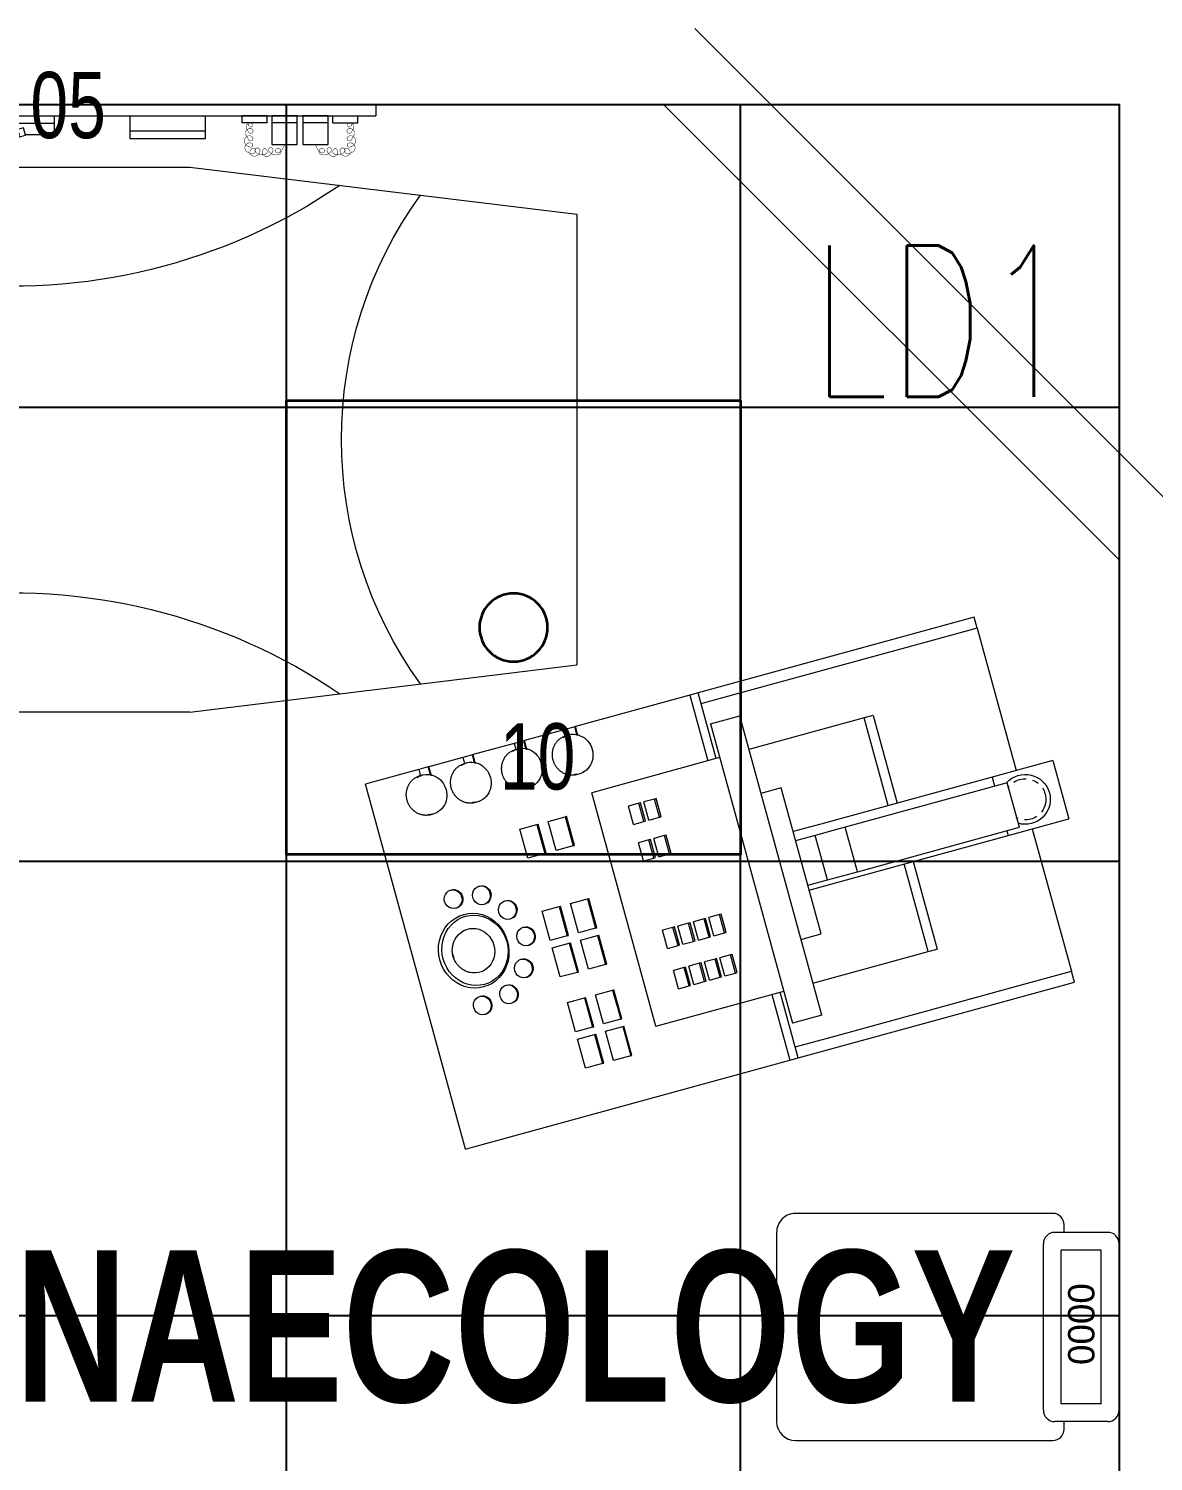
# Model space of a CAD drawing. Extents: x -12260 to 57327, y -29287 to 19916.
# Drawn here: x 22435 to 23921, y -4603 to -2710 of the extents above; entities that cross this region are included whole.
import ezdxf
from ezdxf.enums import TextEntityAlignment as Align

# ---------------------------------------------------------------- set-up
doc = ezdxf.new("R2010")
doc.units = 0
doc.header["$LTSCALE"] = 0.25
doc.linetypes.add('DASHDOT', pattern=[25.4, 12.7, -6.35, 0, -6.35])
for name, color, linetype, lineweight in [('01-First Floor$0$72_EGR_BASE_TEXT', 252, 'Continuous', 5), ('01-First Floor$0$72_EGR_EQP_TAG', 142, 'Continuous', 5), ('01-First Floor$0$LOADING', 253, 'Continuous', 5), ('01-First Floor$0$Walls', 251, 'Continuous', 5), ('E-DIM', 6, 'Continuous', 18), ('E-LITE-CIRC-NUMB', 6, 'Continuous', 25), ('E-LITE-CLNG', 150, 'Continuous', 35), ('E-LITE-CLNG-CNDT', 6, 'DASHDOT', 35), ('E-LITE-CTRL', 6, 'Continuous', 25), ('E-LITE-IDEN', 6, 'Continuous', 25)]:
    doc.layers.add(name, color=color, linetype=linetype, lineweight=lineweight)
doc.layers.add('01-First Floor$0$FALSE CEILING', color=251, linetype='Continuous')
doc.styles.add('01-First Floor$0$Standard', font='arial.ttf')
doc.styles.add('01-First Floor$0$X3G_ENTITY_257CFD', font='swisscl.ttf', dxfattribs={"height": 200})
doc.styles.add('01-First Floor$0$X3G_ENTITY_9EC9', font='swisscl.ttf', dxfattribs={"height": 0.2})
doc.styles.add('DC_SIMPLEX', font='SIMPLEX.shx', dxfattribs={"width": 0.7})
doc.styles.get("Standard").update_dxf_attribs({"font": 'romans.shx'})
doc.dimstyles.get("Standard").update_dxf_attribs({"dimtxt": 150, "dimasz": 150, "dimexe": 0.18, "dimexo": 0.0625, "dimgap": 0.09, "dimtad": 0, "dimtih": 1, "dimtoh": 1, "dimdec": 0, "dimlfac": 0.1, "dimzin": 0, "dimdsep": 46, "dimtxsty": 'Standard', "dimcen": 0.09, "dimclrd": 6, "dimadec": 0, "dimazin": 0, "dimtfac": 1, "dimtdec": 0, "dimtofl": 0, "dimtmove": 0, "dimatfit": 3, "dimfxl": 1, "dimtolj": 1, "dimtzin": 0, "dimarcsym": 0})

# ---------------------------------------------------------------- blocks, each defined once
blk = doc.blocks.new('01-First Floor$0$ME15657-P')
for p, q in [((0.04, 0.8841), (-0.04, 0.8841)), ((-0.04, 0.8691), (-0.04, 0.8841)), ((0.04, 0.8841), (0.04, 0.8691)), ((-0.04, 0.8009), (-0.04, 0.8691)), ((0.04, 0.8691), (0.04, 0.8009)), ((-0.25, 0.6341), (-0.25, 0.8341)), ((-0.25, 0.8341), (-0.235, 0.8341)), ((-0.04, 0.8341), (-0.235, 0.8341)), ((-0.235, 0.7741), (-0.235, 0.8341)), ((0.235, 0.8341), (0.04, 0.8341)), ((0.235, 0.8341), (0.235, 0.7741)), ((0.235, 0.8341), (0.25, 0.8341)), ((0.25, 0.8341), (0.25, 0.6341)), ((-0.0335, 0.5963), (-0.0335, 0.8182)), ((-0.0335, 0.8182), (0.0275, 0.8182)), ((0.0275, 0.8182), (0.0275, 0.5963)), ((-0.04, 0.5746), (-0.04, 0.8009)), ((-0.0335, 0.8009), (-0.04, 0.8009)), ((0.04, 0.8009), (0.0275, 0.8009)), ((0.04, 0.8009), (0.04, 0.5746)), ((-0.235, 0.5052), (-0.235, 0.7741)), ((0.235, 0.7741), (0.235, 0.5052)), ((-0.04, 0.671), (-0.16, 0.671)), ((-0.16, 0.6707), (-0.16, 0.671)), ((-0.16, 0.6587), (-0.16, 0.6707)), ((0.16, 0.671), (0.04, 0.671)), ((0.16, 0.671), (0.16, 0.6707)), ((0.16, 0.6707), (0.16, 0.6587)), ((-0.16, 0.5007), (-0.16, 0.6587)), ((-0.16, 0.6587), (-0.04, 0.6587)), ((0.04, 0.6587), (0.16, 0.6587)), ((0.16, 0.6587), (0.16, 0.5007)), ((-0.25, 0.4559), (-0.25, 0.6341)), ((0.25, 0.6341), (0.25, 0.4559)), ((-0.0335, 0.5553), (-0.0335, 0.5963)), ((-0.0335, 0.5963), (0.0275, 0.5963)), ((0.0275, 0.5963), (0.0275, 0.5553)), ((-0.04, 0.5665), (-0.04, 0.5746)), ((0.04, 0.5746), (0.04, 0.5665)), ((-0.04, 0.5283), (-0.04, 0.5665)), ((-0.0335, 0.5283), (-0.0335, 0.5553)), ((-0.0335, 0.5553), (0.0275, 0.5553)), ((0.0275, 0.5553), (0.0275, 0.5283)), ((0.04, 0.5665), (0.04, 0.5283)), ((-0.1, 0.5007), (-0.1, 0.5283)), ((-0.1, 0.5283), (0.1, 0.5283)), ((0.1, 0.5283), (0.1, 0.5007)), ((-0.235, 0.4556), (-0.235, 0.5052)), ((-0.2039, 0.5007), (0.2061, 0.5007)), ((-0.2039, 0.5007), (-0.2039, 0.4607)), ((0.2061, 0.4607), (0.2061, 0.5007)), ((0.235, 0.5052), (0.235, 0.4556)), ((-0.25, 0.4445), (-0.25, 0.4559)), ((-0.25, 0.4559), (-0.16, 0.4559)), ((0.2061, 0.4607), (-0.2039, 0.4607)), ((-0.16, 0.4191), (-0.16, 0.4606)), ((0.16, 0.4606), (0.16, 0.4191)), ((0.16, 0.4559), (0.25, 0.4559)), ((0.25, 0.4559), (0.25, 0.4445)), ((-0.25, 0.0096), (-0.25, 0.4445)), ((-0.16, 0.4445), (-0.25, 0.4445)), ((0.25, 0.4445), (0.16, 0.4445)), ((0.25, 0.4445), (0.25, 0.2877)), ((-0.16, 0.2855), (-0.16, 0.4191)), ((0.16, 0.4191), (0.16, 0.2855)), ((-0.12, 0.4055), (-0.12, 0.4076)), ((-0.12, 0.4076), (-0.095, 0.4076)), ((-0.12, 0.391), (-0.12, 0.4055)), ((-0.12, 0.4055), (-0.095, 0.4055)), ((-0.095, 0.4076), (-0.095, 0.4055)), ((-0.095, 0.4055), (-0.095, 0.391)), ((-0.065, 0.4055), (-0.065, 0.4076)), ((-0.065, 0.4076), (-0.04, 0.4076)), ((-0.065, 0.391), (-0.065, 0.4055)), ((-0.065, 0.4055), (-0.04, 0.4055)), ((-0.04, 0.4076), (-0.04, 0.4055)), ((-0.04, 0.4055), (-0.04, 0.391)), ((-0.12, 0.391), (-0.095, 0.391)), ((-0.12, 0.3843), (-0.12, 0.3864)), ((-0.12, 0.3864), (-0.095, 0.3864)), ((-0.12, 0.3698), (-0.12, 0.3843)), ((-0.12, 0.3843), (-0.095, 0.3843)), ((-0.095, 0.3864), (-0.095, 0.3843)), ((-0.095, 0.3843), (-0.095, 0.3698)), ((-0.065, 0.391), (-0.04, 0.391)), ((-0.065, 0.3843), (-0.065, 0.3864)), ((-0.065, 0.3864), (-0.04, 0.3864)), ((-0.065, 0.3698), (-0.065, 0.3843)), ((-0.065, 0.3843), (-0.04, 0.3843)), ((-0.04, 0.3864), (-0.04, 0.3843)), ((-0.04, 0.3843), (-0.04, 0.3698)), ((-0.12, 0.3698), (-0.095, 0.3698)), ((-0.12, 0.3631), (-0.12, 0.3652)), ((-0.12, 0.3652), (-0.095, 0.3652)), ((-0.12, 0.3486), (-0.12, 0.3631)), ((-0.12, 0.3631), (-0.095, 0.3631)), ((-0.095, 0.3652), (-0.095, 0.3631)), ((-0.095, 0.3631), (-0.095, 0.3486)), ((-0.065, 0.3698), (-0.04, 0.3698)), ((-0.065, 0.3631), (-0.065, 0.3652)), ((-0.065, 0.3652), (-0.04, 0.3652)), ((-0.065, 0.3486), (-0.065, 0.3631)), ((-0.065, 0.3631), (-0.04, 0.3631)), ((-0.04, 0.3652), (-0.04, 0.3631)), ((-0.04, 0.3631), (-0.04, 0.3486)), ((0.055, 0.3631), (0.055, 0.3652)), ((0.055, 0.3652), (0.08, 0.3652)), ((0.055, 0.3486), (0.055, 0.3631)), ((0.055, 0.3631), (0.08, 0.3631)), ((0.08, 0.3652), (0.08, 0.3631)), ((0.08, 0.3631), (0.08, 0.3486)), ((0.105, 0.3631), (0.105, 0.3652)), ((0.105, 0.3652), (0.13, 0.3652)), ((0.105, 0.3486), (0.105, 0.3631)), ((0.105, 0.3631), (0.13, 0.3631)), ((0.13, 0.3652), (0.13, 0.3631)), ((0.13, 0.3631), (0.13, 0.3486)), ((-0.12, 0.3486), (-0.095, 0.3486)), ((-0.12, 0.3418), (-0.12, 0.344)), ((-0.12, 0.344), (-0.095, 0.344)), ((-0.12, 0.3274), (-0.12, 0.3418)), ((-0.12, 0.3418), (-0.095, 0.3418)), ((-0.095, 0.344), (-0.095, 0.3418)), ((-0.095, 0.3418), (-0.095, 0.3274)), ((-0.065, 0.3486), (-0.04, 0.3486)), ((-0.065, 0.3418), (-0.065, 0.344)), ((-0.065, 0.344), (-0.04, 0.344)), ((-0.065, 0.3274), (-0.065, 0.3418)), ((-0.065, 0.3418), (-0.04, 0.3418)), ((-0.04, 0.344), (-0.04, 0.3418)), ((-0.04, 0.3418), (-0.04, 0.3274)), ((0.055, 0.3486), (0.08, 0.3486)), ((0.055, 0.3418), (0.055, 0.344)), ((0.055, 0.344), (0.08, 0.344)), ((0.055, 0.3274), (0.055, 0.3418)), ((0.055, 0.3418), (0.08, 0.3418)), ((0.08, 0.344), (0.08, 0.3418)), ((0.08, 0.3418), (0.08, 0.3274)), ((0.105, 0.3486), (0.13, 0.3486)), ((0.105, 0.3418), (0.105, 0.344)), ((0.105, 0.344), (0.13, 0.344)), ((0.105, 0.3274), (0.105, 0.3418)), ((0.105, 0.3418), (0.13, 0.3418)), ((0.13, 0.344), (0.13, 0.3418)), ((0.13, 0.3418), (0.13, 0.3274)), ((-0.12, 0.3274), (-0.095, 0.3274)), ((-0.065, 0.3274), (-0.04, 0.3274)), ((0.055, 0.3274), (0.08, 0.3274)), ((0.105, 0.3274), (0.13, 0.3274)), ((-0.16, 0.2855), (0.16, 0.2855)), ((0.2372, 0.2879), (0.2394, 0.2877)), ((0.2381, 0.2867), (0.2394, 0.2868)), ((0.2394, 0.2877), (0.25, 0.2877)), ((0.2394, 0.2868), (0.25, 0.2868)), ((0.25, 0.2876), (0.25, 0.2867)), ((0.25, 0.2868), (0.25, 0.2737)), ((0.1882, 0.276), (0.1882, 0.2729)), ((0.25, 0.2737), (0.2406, 0.2737)), ((0.2418, 0.2729), (0.2418, 0.276)), ((0.25, 0.2737), (0.25, 0.2177)), ((-0.1888, 0.2448), (-0.1488, 0.2448)), ((-0.1888, 0.243), (-0.1888, 0.2448)), ((-0.1488, 0.243), (-0.1888, 0.243)), ((-0.1888, 0.243), (-0.1888, 0.2196)), ((-0.1488, 0.243), (-0.1488, 0.2448)), ((-0.1488, 0.2196), (-0.1488, 0.243)), ((-0.1388, 0.2448), (-0.0988, 0.2448)), ((-0.1388, 0.243), (-0.1388, 0.2448)), ((-0.0988, 0.243), (-0.1388, 0.243)), ((-0.1388, 0.243), (-0.1388, 0.2196)), ((-0.0988, 0.243), (-0.0988, 0.2448)), ((-0.0988, 0.2196), (-0.0988, 0.243)), ((-0.0638, 0.2448), (-0.0238, 0.2448)), ((-0.0638, 0.243), (-0.0638, 0.2448)), ((-0.0238, 0.243), (-0.0638, 0.243)), ((-0.0638, 0.243), (-0.0638, 0.2196)), ((-0.0238, 0.243), (-0.0238, 0.2448)), ((-0.0238, 0.2196), (-0.0238, 0.243)), ((-0.0138, 0.2448), (0.0262, 0.2448)), ((-0.0138, 0.243), (-0.0138, 0.2448)), ((0.0262, 0.243), (-0.0138, 0.243)), ((-0.0138, 0.243), (-0.0138, 0.2196)), ((0.0262, 0.243), (0.0262, 0.2448)), ((0.0262, 0.2196), (0.0262, 0.243)), ((0.0988, 0.2448), (0.1388, 0.2448)), ((0.0988, 0.243), (0.0988, 0.2448)), ((0.1388, 0.243), (0.0988, 0.243)), ((0.0988, 0.243), (0.0988, 0.2196)), ((0.1388, 0.243), (0.1388, 0.2448)), ((0.1388, 0.2196), (0.1388, 0.243)), ((-0.1888, 0.2196), (-0.1488, 0.2196)), ((-0.1388, 0.2196), (-0.0988, 0.2196)), ((-0.0638, 0.2196), (-0.0238, 0.2196)), ((-0.0138, 0.2196), (0.0262, 0.2196)), ((0.0988, 0.2196), (0.1388, 0.2196)), ((0.2375, 0.2178), (0.2394, 0.2177)), ((0.2385, 0.2167), (0.2394, 0.2168)), ((0.2394, 0.2177), (0.25, 0.2177)), ((0.2394, 0.2168), (0.25, 0.2168)), ((0.25, 0.2168), (0.25, 0.2037)), ((-0.1888, 0.206), (-0.1488, 0.206)), ((-0.1888, 0.2042), (-0.1888, 0.206)), ((-0.1488, 0.2042), (-0.1888, 0.2042)), ((-0.1888, 0.2042), (-0.1888, 0.1809)), ((-0.1488, 0.2042), (-0.1488, 0.206)), ((-0.1488, 0.1809), (-0.1488, 0.2042)), ((-0.1388, 0.206), (-0.0988, 0.206)), ((-0.1388, 0.2042), (-0.1388, 0.206)), ((-0.0988, 0.2042), (-0.1388, 0.2042)), ((-0.1388, 0.2042), (-0.1388, 0.1809)), ((-0.0988, 0.2042), (-0.0988, 0.206)), ((-0.0988, 0.1809), (-0.0988, 0.2042)), ((-0.0638, 0.206), (-0.0238, 0.206)), ((-0.0638, 0.2042), (-0.0638, 0.206)), ((-0.0238, 0.2042), (-0.0638, 0.2042)), ((-0.0638, 0.2042), (-0.0638, 0.1809)), ((-0.0238, 0.2042), (-0.0238, 0.206)), ((-0.0238, 0.1809), (-0.0238, 0.2042)), ((-0.0138, 0.206), (0.0262, 0.206)), ((-0.0138, 0.2042), (-0.0138, 0.206)), ((0.0262, 0.2042), (-0.0138, 0.2042)), ((-0.0138, 0.2042), (-0.0138, 0.1809)), ((0.0262, 0.2042), (0.0262, 0.206)), ((0.0262, 0.1809), (0.0262, 0.2042)), ((0.0988, 0.206), (0.1388, 0.206)), ((0.0988, 0.2042), (0.0988, 0.206)), ((0.1388, 0.2042), (0.0988, 0.2042)), ((0.0988, 0.2042), (0.0988, 0.1809)), ((0.1388, 0.2042), (0.1388, 0.206)), ((0.1388, 0.1809), (0.1388, 0.2042)), ((0.1882, 0.2064), (0.1882, 0.2033)), ((0.25, 0.2037), (0.2406, 0.2037)), ((0.2418, 0.2033), (0.2418, 0.2064)), ((0.25, 0.2037), (0.25, 0.1476)), ((-0.1888, 0.1809), (-0.1488, 0.1809)), ((-0.1388, 0.1809), (-0.0988, 0.1809)), ((-0.0638, 0.1809), (-0.0238, 0.1809)), ((-0.0138, 0.1809), (0.0262, 0.1809)), ((0.0988, 0.1809), (0.1388, 0.1809)), ((-0.0125, 0.1519), (-0.0125, 0.1509)), ((0.0125, 0.1509), (0.0125, 0.1519)), ((-0.0525, 0.1379), (-0.0525, 0.1369)), ((-0.0275, 0.1369), (-0.0275, 0.1379)), ((0.0275, 0.1379), (0.0275, 0.1369)), ((0.0525, 0.1369), (0.0525, 0.1379)), ((0.1882, 0.1365), (0.1882, 0.1333)), ((0.2376, 0.1478), (0.2394, 0.1476)), ((0.2385, 0.1467), (0.2394, 0.1467)), ((0.2394, 0.1476), (0.25, 0.1476)), ((0.2394, 0.1467), (0.25, 0.1467)), ((0.25, 0.1336), (0.2406, 0.1336)), ((0.2418, 0.1333), (0.2418, 0.1365)), ((0.25, 0.1475), (0.25, 0.1466)), ((0.25, 0.1467), (0.25, 0.1336)), ((0.25, 0.1336), (0.25, 0.087)), ((-0.0803, 0.1099), (-0.0803, 0.1089)), ((-0.0553, 0.1089), (-0.0553, 0.1099)), ((0.0553, 0.1099), (0.0553, 0.1089)), ((0.0803, 0.1089), (0.0803, 0.1099)), ((0.1882, 0.0758), (0.1882, 0.0727)), ((0.2376, 0.0872), (0.2394, 0.087)), ((0.2385, 0.0861), (0.2394, 0.0861)), ((0.2394, 0.087), (0.25, 0.087)), ((0.2394, 0.0861), (0.25, 0.0861)), ((0.2418, 0.0727), (0.2418, 0.0758)), ((0.25, 0.0869), (0.25, 0.086)), ((0.25, 0.0861), (0.25, 0.073)), ((-0.0853, 0.0726), (-0.0853, 0.0715)), ((-0.0603, 0.0715), (-0.0603, 0.0726)), ((0.0603, 0.0726), (0.0603, 0.0715)), ((0.0853, 0.0715), (0.0853, 0.0726)), ((0.25, 0.073), (0.2406, 0.073)), ((0.25, 0.073), (0.25, 0.0096)), ((-0.25, 0), (-0.25, 0.0096)), ((-0.25, 0), (0.25, 0)), ((0.25, 0.0096), (0.25, 0))]:
    blk.add_line(p, q)
at = {"flags": 128}
for points in [[(0.1882, 0.2729), (0.1883, 0.2718), (0.1883, 0.2708), (0.1884, 0.2698), (0.1886, 0.2688), (0.1888, 0.2678), (0.189, 0.2668), (0.1893, 0.2658), (0.1896, 0.2648), (0.19, 0.2638), (0.1904, 0.2629), (0.1909, 0.262), (0.1913, 0.261), (0.1919, 0.2602), (0.1924, 0.2593), (0.193, 0.2584), (0.1936, 0.2576), (0.1943, 0.2568), (0.195, 0.256), (0.1957, 0.2553), (0.1965, 0.2546), (0.1973, 0.2539), (0.1981, 0.2532), (0.1989, 0.2526), (0.1998, 0.252), (0.2007, 0.2515), (0.2016, 0.251), (0.2025, 0.2505), (0.2035, 0.25), (0.2044, 0.2496), (0.2054, 0.2492), (0.2064, 0.2489), (0.2074, 0.2486), (0.2084, 0.2483), (0.2095, 0.2481), (0.2105, 0.2479), (0.2116, 0.2478), (0.2126, 0.2477), (0.2137, 0.2476), (0.2147, 0.2476), (0.215, 0.2476)], [(0.215, 0.2476), (0.2161, 0.2476), (0.2171, 0.2476), (0.2182, 0.2477), (0.2192, 0.2479), (0.2203, 0.248), (0.2213, 0.2483), (0.2223, 0.2485), (0.2233, 0.2488), (0.2243, 0.2491), (0.2253, 0.2495), (0.2263, 0.2499), (0.2272, 0.2503), (0.2282, 0.2508), (0.2291, 0.2513), (0.23, 0.2519), (0.2308, 0.2525), (0.2317, 0.2531), (0.2325, 0.2537), (0.2333, 0.2544), (0.2341, 0.2551), (0.2348, 0.2558), (0.2355, 0.2566), (0.2362, 0.2574), (0.2368, 0.2582), (0.2374, 0.2591), (0.238, 0.2599), (0.2385, 0.2608), (0.239, 0.2617), (0.2395, 0.2626), (0.2399, 0.2636), (0.2403, 0.2645), (0.2406, 0.2655), (0.2409, 0.2665), (0.2411, 0.2675), (0.2414, 0.2685), (0.2415, 0.2695), (0.2416, 0.2705), (0.2417, 0.2716), (0.2418, 0.2726), (0.2418, 0.2729)], [(0.1882, 0.2033), (0.1883, 0.2023), (0.1883, 0.2012), (0.1884, 0.2002), (0.1886, 0.1992), (0.1888, 0.1982), (0.189, 0.1972), (0.1893, 0.1962), (0.1896, 0.1952), (0.19, 0.1943), (0.1904, 0.1933), (0.1909, 0.1924), (0.1913, 0.1915), (0.1919, 0.1906), (0.1924, 0.1897), (0.193, 0.1889), (0.1936, 0.188), (0.1943, 0.1872), (0.195, 0.1865), (0.1957, 0.1857), (0.1965, 0.185), (0.1973, 0.1843), (0.1981, 0.1837), (0.1989, 0.183), (0.1998, 0.1825), (0.2007, 0.1819), (0.2016, 0.1814), (0.2025, 0.1809), (0.2035, 0.1804), (0.2044, 0.18), (0.2054, 0.1797), (0.2064, 0.1793), (0.2074, 0.179), (0.2084, 0.1787), (0.2095, 0.1785), (0.2105, 0.1783), (0.2116, 0.1782), (0.2126, 0.1781), (0.2137, 0.178), (0.2147, 0.178), (0.215, 0.178)], [(0.215, 0.178), (0.2161, 0.178), (0.2171, 0.178), (0.2182, 0.1781), (0.2192, 0.1783), (0.2203, 0.1785), (0.2213, 0.1787), (0.2223, 0.1789), (0.2233, 0.1792), (0.2243, 0.1796), (0.2253, 0.1799), (0.2263, 0.1803), (0.2272, 0.1808), (0.2282, 0.1812), (0.2291, 0.1818), (0.23, 0.1823), (0.2308, 0.1829), (0.2317, 0.1835), (0.2325, 0.1841), (0.2333, 0.1848), (0.2341, 0.1855), (0.2348, 0.1863), (0.2355, 0.187), (0.2362, 0.1878), (0.2368, 0.1886), (0.2374, 0.1895), (0.238, 0.1903), (0.2385, 0.1912), (0.239, 0.1921), (0.2395, 0.1931), (0.2399, 0.194), (0.2403, 0.195), (0.2406, 0.1959), (0.2409, 0.1969), (0.2411, 0.1979), (0.2414, 0.1989), (0.2415, 0.1999), (0.2416, 0.201), (0.2417, 0.202), (0.2418, 0.203), (0.2418, 0.2033)], [(0.1882, 0.1333), (0.1883, 0.1323), (0.1883, 0.1313), (0.1884, 0.1303), (0.1886, 0.1292), (0.1888, 0.1282), (0.189, 0.1272), (0.1893, 0.1262), (0.1896, 0.1253), (0.19, 0.1243), (0.1904, 0.1234), (0.1909, 0.1224), (0.1913, 0.1215), (0.1919, 0.1206), (0.1924, 0.1198), (0.193, 0.1189), (0.1936, 0.1181), (0.1943, 0.1173), (0.195, 0.1165), (0.1957, 0.1158), (0.1965, 0.1151), (0.1973, 0.1144), (0.1981, 0.1137), (0.1989, 0.1131), (0.1998, 0.1125), (0.2007, 0.112), (0.2016, 0.1114), (0.2025, 0.1109), (0.2035, 0.1105), (0.2044, 0.1101), (0.2054, 0.1097), (0.2064, 0.1094), (0.2074, 0.1091), (0.2084, 0.1088), (0.2095, 0.1086), (0.2105, 0.1084), (0.2116, 0.1082), (0.2126, 0.1081), (0.2137, 0.1081), (0.2147, 0.108), (0.215, 0.108)], [(0.215, 0.108), (0.2161, 0.108), (0.2171, 0.1081), (0.2182, 0.1082), (0.2192, 0.1083), (0.2203, 0.1085), (0.2213, 0.1087), (0.2223, 0.109), (0.2233, 0.1093), (0.2243, 0.1096), (0.2253, 0.11), (0.2263, 0.1104), (0.2272, 0.1108), (0.2282, 0.1113), (0.2291, 0.1118), (0.23, 0.1124), (0.2308, 0.1129), (0.2317, 0.1135), (0.2325, 0.1142), (0.2333, 0.1149), (0.2341, 0.1156), (0.2348, 0.1163), (0.2355, 0.1171), (0.2362, 0.1179), (0.2368, 0.1187), (0.2374, 0.1195), (0.238, 0.1204), (0.2385, 0.1213), (0.239, 0.1222), (0.2395, 0.1231), (0.2399, 0.1241), (0.2403, 0.125), (0.2406, 0.126), (0.2409, 0.127), (0.2411, 0.128), (0.2414, 0.129), (0.2415, 0.13), (0.2416, 0.131), (0.2417, 0.132), (0.2418, 0.1331), (0.2418, 0.1333)], [(-0.0266, 0.0675), (-0.026, 0.0664), (-0.0253, 0.0654), (-0.0246, 0.0644), (-0.0239, 0.0634), (-0.0231, 0.0624), (-0.0224, 0.0615), (-0.0215, 0.0606), (-0.0207, 0.0598), (-0.0198, 0.0589), (-0.0189, 0.0582), (-0.018, 0.0575), (-0.017, 0.0568), (-0.016, 0.0561), (-0.015, 0.0555), (-0.014, 0.055), (-0.013, 0.0544), (-0.0119, 0.054), (-0.0109, 0.0535), (-0.0098, 0.0531), (-0.0087, 0.0528), (-0.0076, 0.0525), (-0.0065, 0.0522), (-0.0054, 0.052), (-0.0043, 0.0518), (-0.0032, 0.0517), (-0.0021, 0.0516), (-0.001, 0.0515), (0, 0.0515)], [(0, 0.0515), (0.0011, 0.0515), (0.0022, 0.0516), (0.0034, 0.0517), (0.0045, 0.0518), (0.0056, 0.052), (0.0067, 0.0522), (0.0078, 0.0525), (0.0089, 0.0528), (0.0099, 0.0532), (0.011, 0.0536), (0.0121, 0.054), (0.0131, 0.0545), (0.0141, 0.055), (0.0152, 0.0556), (0.0161, 0.0562), (0.0171, 0.0569), (0.0181, 0.0575), (0.019, 0.0583), (0.0199, 0.059), (0.0208, 0.0599), (0.0216, 0.0607), (0.0225, 0.0616), (0.0232, 0.0625), (0.024, 0.0635), (0.0247, 0.0645), (0.0254, 0.0655), (0.026, 0.0666), (0.0266, 0.0675)], [(0.1882, 0.0727), (0.1883, 0.0717), (0.1883, 0.0706), (0.1884, 0.0696), (0.1886, 0.0686), (0.1888, 0.0676), (0.189, 0.0666), (0.1893, 0.0656), (0.1896, 0.0646), (0.19, 0.0637), (0.1904, 0.0627), (0.1909, 0.0618), (0.1913, 0.0609), (0.1919, 0.06), (0.1924, 0.0591), (0.193, 0.0583), (0.1936, 0.0574), (0.1943, 0.0566), (0.195, 0.0559), (0.1957, 0.0551), (0.1965, 0.0544), (0.1973, 0.0537), (0.1981, 0.0531), (0.1989, 0.0525), (0.1998, 0.0519), (0.2007, 0.0513), (0.2016, 0.0508), (0.2025, 0.0503), (0.2035, 0.0499), (0.2044, 0.0494), (0.2054, 0.0491), (0.2064, 0.0487), (0.2074, 0.0484), (0.2084, 0.0482), (0.2095, 0.0479), (0.2105, 0.0477), (0.2116, 0.0476), (0.2126, 0.0475), (0.2137, 0.0474), (0.2147, 0.0474), (0.215, 0.0474)], [(0.215, 0.0474), (0.2161, 0.0474), (0.2171, 0.0475), (0.2182, 0.0476), (0.2192, 0.0477), (0.2203, 0.0479), (0.2213, 0.0481), (0.2223, 0.0483), (0.2233, 0.0486), (0.2243, 0.049), (0.2253, 0.0493), (0.2263, 0.0497), (0.2272, 0.0502), (0.2282, 0.0507), (0.2291, 0.0512), (0.23, 0.0517), (0.2308, 0.0523), (0.2317, 0.0529), (0.2325, 0.0536), (0.2333, 0.0542), (0.2341, 0.0549), (0.2348, 0.0557), (0.2355, 0.0564), (0.2362, 0.0572), (0.2368, 0.058), (0.2374, 0.0589), (0.238, 0.0597), (0.2385, 0.0606), (0.239, 0.0615), (0.2395, 0.0625), (0.2399, 0.0634), (0.2403, 0.0644), (0.2406, 0.0653), (0.2409, 0.0663), (0.2411, 0.0673), (0.2414, 0.0683), (0.2415, 0.0693), (0.2416, 0.0704), (0.2417, 0.0714), (0.2418, 0.0724), (0.2418, 0.0727)]]:
    blk.add_lwpolyline(points, dxfattribs=at)
for radius, start, end in [(0.033, 90, 212.0544), (0.0272, 90, 144), (0.0272, 126, 144), (0.033, 327.3076, 90), (0.0272, 72, 90), (0.0272, 36, 54), (0.0272, 162, 198), (0.0272, 180, 198), (0.0272, 0, 18), (0.0272, 342, 18), (0.0272, 216, 221.6097), (0.0272, 318.3903, 324), (0.0272, 318.3903, 324)]:
    blk.add_arc((0, 0.8355), radius, start, end)
for centre, major_axis, start_param, end_param in [((0.215, 0.276), (0.0268, 0), 1.570796, 3.401412), ((0.215, 0.276), (0.0268, 0), 5.969026, 7.853982), ((0.215, 0.2064), (0.0268, 0), 1.570796, 3.401412), ((0.215, 0.2064), (0.0268, 0), 5.969026, 7.853982), ((0, 0.1519), (0.0125, 0), 1.570796, 3.141593), ((0, 0.1509), (0.0125, 0), 1.570796, 4.712389), ((0, 0.1519), (0.0125, 0), 0, 1.570796), ((0, 0.1509), (0.0125, 0), 4.712389, 7.853982), ((0.215, 0.1365), (0.0268, 0), 1.570796, 3.401412), ((0.215, 0.1365), (0.0268, 0), 5.969026, 7.853982), ((-0.04, 0.1379), (0.0125, 0), 1.570796, 3.141593), ((-0.04, 0.1369), (0.0125, 0), 1.570796, 4.712389), ((-0.04, 0.1379), (0.0125, 0), 0, 1.570796), ((-0.04, 0.1369), (0.0125, 0), 4.712389, 7.853982), ((0.04, 0.1379), (0.0125, 0), 1.570796, 3.141593), ((0.04, 0.1369), (0.0125, 0), 1.570796, 4.712389), ((0.04, 0.1379), (0.0125, 0), 0, 1.570796), ((0.04, 0.1369), (0.0125, 0), 4.712389, 7.853982), ((-0.0678, 0.1099), (0.0125, 0), 1.570796, 3.141593), ((-0.0678, 0.1089), (0.0125, 0), 1.570796, 4.712389), ((-0.0678, 0.1099), (0.0125, 0), 0, 1.570796), ((-0.0678, 0.1089), (0.0125, 0), 4.712389, 7.853982), ((0, 0.0797), (-0.0497, 0), 4.712389, 7.853982), ((0, 0.0815), (-0.0467, 0), 4.712389, 7.853982), ((0, 0.0797), (0.0497, 0), 4.712389, 7.853982), ((0, 0.0815), (0.0467, 0), 4.712389, 7.853982), ((0.0678, 0.1099), (0.0125, 0), 1.570796, 3.141593), ((0.0678, 0.1089), (0.0125, 0), 1.570796, 4.712389), ((0.0678, 0.1099), (0.0125, 0), 0, 1.570796), ((0.0678, 0.1089), (-0.0125, 0), 1.570796, 4.712389), ((0, 0.0797), (0.0296, 0), 1.570796, 3.926991), ((0, 0.0797), (0.0296, 0), 5.497787, 7.853982), ((0.215, 0.0758), (0.0268, 0), 1.570796, 3.401412), ((0.215, 0.0758), (0.0268, 0), 5.969026, 7.853982), ((-0.0728, 0.0726), (0.0125, 0), 1.570796, 3.141593), ((-0.0728, 0.0715), (0.0125, 0), 1.570796, 4.712389), ((-0.0728, 0.0726), (0.0125, 0), 0, 1.570796), ((-0.0728, 0.0715), (0.0125, 0), 4.712389, 7.853982), ((0.0728, 0.0726), (0.0125, 0), 1.570796, 3.141593), ((0.0728, 0.0715), (0.0125, 0), 1.570796, 4.712389), ((0.0728, 0.0726), (0.0125, 0), 0, 1.570796), ((0.0728, 0.0715), (0.0125, 0), 4.712389, 7.853982), ((0, 0.0797), (0.0296, 0), 4.624442, 4.652361), ((0, 0.0797), (0.0296, 0), 4.672724, 4.712389), ((0, 0.0797), (0.0296, 0), 4.712389, 4.752054), ((0, 0.0797), (0.0296, 0), 4.772417, 4.800336)]:
    blk.add_ellipse(centre, major_axis=major_axis, ratio=0.93358, start_param=start_param, end_param=end_param)
blk = doc.blocks.new('01-First Floor$0$ME19011A-P')
for p, q in [((-0.425, 0), (0.425, 0)), ((-0.425, 0), (-0.425, -0.015)), ((0.425, 0), (0.425, -0.015)), ((-0.425, -0.015), (0.425, -0.015)), ((-0.36, -0.015), (-0.36, -0.0198)), ((-0.24, -0.015), (-0.24, -0.0198)), ((-0.15, -0.015), (-0.15, -0.04)), ((0, -0.015), (0, -0.04)), ((0.1, -0.015), (0.1, -0.045)), ((0.2, -0.045), (0.2, -0.015)), ((0.2818, -0.015), (0.2484, -0.015)), ((0.2484, -0.0243), (0.2484, -0.015)), ((0.2818, -0.0243), (0.2818, -0.015)), ((0.3211, -0.015), (0.2877, -0.015)), ((0.2877, -0.015), (0.2877, -0.0531)), ((0.3211, -0.0531), (0.3211, -0.015)), ((0.3623, -0.015), (0.3289, -0.015)), ((0.3289, -0.015), (0.3289, -0.0531)), ((0.3623, -0.0531), (0.3623, -0.015)), ((0.3682, -0.0243), (0.3682, -0.015)), ((0.3682, -0.015), (0.4016, -0.015)), ((0.4016, -0.0243), (0.4016, -0.015)), ((-0.3675, -0.0198), (-0.2325, -0.0198)), ((-0.3675, -0.0198), (-0.3675, -0.0399)), ((-0.2325, -0.0198), (-0.2325, -0.0399)), ((-0.15, -0.025), (0, -0.025)), ((-0.0606, -0.0371), (-0.0787, -0.0432)), ((-0.0402, -0.0312), (-0.0496, -0.0337)), ((-0.0376, -0.0409), (-0.0402, -0.0312)), ((0.1, -0.035), (0.2, -0.035)), ((0.2818, -0.0243), (0.2484, -0.0243)), ((0.3211, -0.0243), (0.2877, -0.0243)), ((0.3623, -0.0243), (0.3289, -0.0243)), ((0.3682, -0.0243), (0.4016, -0.0243)), ((-0.3675, -0.0399), (-0.2325, -0.0399)), ((-0.15, -0.04), (-0.1187, -0.04)), ((-0.0887, -0.04), (-0.0637, -0.04)), ((-0.0787, -0.0432), (-0.077, -0.0497)), ((-0.0582, -0.046), (-0.077, -0.0497)), ((-0.047, -0.0434), (-0.0376, -0.0409)), ((-0.0379, -0.04), (0, -0.04)), ((0.1, -0.045), (0.2, -0.045)), ((0.2877, -0.0531), (0.3211, -0.0531)), ((0.3289, -0.0531), (0.3623, -0.0531))]:
    blk.add_line(p, q)
at = {"color": 8, "const_width": 0.000601}
for points in [[(0.3044, -0.0531, -0.184574), (0.2977, -0.0636, -1.44364), (0.2961, -0.0581, -0.837915), (0.2969, -0.0664, -0.30536), (0.2839, -0.062, -1.584726), (0.2894, -0.0609, -0.253153), (0.2827, -0.0684, -0.874198), (0.2775, -0.0585, -0.915253), (0.2791, -0.0658, -0.223821), (0.2683, -0.0644, -1.703343), (0.272, -0.0597, -0.588962), (0.2621, -0.068, -0.717795), (0.2625, -0.0581, -0.983104), (0.2645, -0.0644, -0.326362), (0.2534, -0.0609, -0.758716), (0.2609, -0.0514, -0.906186), (0.2593, -0.0565, -0.189488), (0.2526, -0.0522, -0.7948), (0.2613, -0.0423, -1.223996), (0.2574, -0.047, -0.072149), (0.2534, -0.0403, -0.645886), (0.2609, -0.0324, -1.366917), (0.2574, -0.0371, -0.078415), (0.2542, -0.0308, -0.723006), (0.2613, -0.0256, -1.105484), (0.2582, -0.0292, -0.221197), (0.2566, -0.0243, -0.221197)], [(0.3456, -0.0531, 0.184574), (0.3523, -0.0636, 1.44364), (0.3539, -0.0581, 0.837915), (0.3531, -0.0664, 0.30536), (0.3661, -0.062, 1.584726), (0.3606, -0.0609, 0.253153), (0.3673, -0.0684, 0.874198), (0.3725, -0.0585, 0.915253), (0.3709, -0.0658, 0.223821), (0.3817, -0.0644, 1.703343), (0.378, -0.0597, 0.588962), (0.3879, -0.068, 0.717795), (0.3875, -0.0581, 0.983104), (0.3855, -0.0644, 0.326362), (0.3966, -0.0609, 0.758716), (0.3891, -0.0514, 0.906186), (0.3907, -0.0565, 0.189488), (0.3974, -0.0522, 0.7948), (0.3887, -0.0423, 1.223996), (0.3926, -0.047, 0.072149), (0.3966, -0.0403, 0.645886), (0.3891, -0.0324, 1.366917), (0.3926, -0.0371, 0.078415), (0.3958, -0.0308, 0.723006), (0.3887, -0.0256, 1.105484), (0.3918, -0.0292, 0.221197), (0.3934, -0.0243, 0.221197)]]:
    blk.add_lwpolyline(points, format="xyb", dxfattribs=at)
blk.add_lwpolyline([(-0.1187, -0.0482), (-0.0887, -0.0482), (-0.0887, -0.0382), (-0.1187, -0.0382)], close=True)
blk.add_circle((-0.0537, -0.04), 0.0075)
for centre, radius, start, end in [((-0.1037, -0.04), 0.01, 10.4593, 169.5407), ((-0.1037, -0.04), 0.0075, 14.0075, 165.9925), ((-0.0537, -0.04), 0.01, 45, 180)]:
    blk.add_arc(centre, radius, start, end)
blk = doc.blocks.new('01-First Floor$0$M.44.57.64')
at = {"layer": '01-First Floor$0$LOADING', "xscale": 1000.000000000002, "yscale": 1000.000000000002, "zscale": 1000.000000000002, "rotation": 225.9999036123427}
blk.add_blockref('01-First Floor$0$ME19011A-P', (-80806.9, 16720.7), dxfattribs=at)
blk = doc.blocks.new('01-First Floor$0$HF13902-P')
at = {"color": 8}
for centre, radius, start, end in [((0, 1.0679), 0.5515, 234.1788, 305.8212), ((-0.9704, 0.0819), 0.7679, 353.3222, 34.2669), ((0.9704, 0.0819), 0.7679, 145.7331, 186.6778)]:
    blk.add_arc(centre, radius, start, end, dxfattribs=at)
at = {"layer": '01-First Floor$0$LOADING'}
for p, q in [((-0.36, 0.3161), (-0.2975, 0.8276)), ((0.2975, 0.8276), (-0.2975, 0.8276)), ((0.36, 0.3161), (0.2975, 0.8276)), ((-0.36, 0.3161), (-0.36, -0.6824)), ((0.36, -0.6824), (0.36, 0.3161))]:
    blk.add_line(p, q, dxfattribs=at)
blk = doc.blocks.new('01-First Floor$0$HF13461A-P')
at = {"layer": '01-First Floor$0$LOADING'}
for p, q in [((0.2579, 0.4503), (0.0379, 0.4503)), ((0.0229, 0.4353), (0.0229, 0.3653)), ((0.2493, 0.4266), (0.0466, 0.4266)), ((0.0466, 0.4266), (0.0466, 0.3739)), ((0.2493, 0.4266), (0.2493, 0.3739)), ((0.2729, 0.4353), (0.2729, 0.3653)), ((-0.0021, 0.3628), (-0.0021, 0.0228)), ((0.0229, 0.3778), (0.0129, 0.3778)), ((0.2493, 0.3739), (0.0466, 0.3739)), ((0.2829, 0.3778), (0.2729, 0.3778)), ((0.2979, 0.0228), (0.2979, 0.3628)), ((0.2579, 0.3503), (0.0379, 0.3503)), ((0.0229, -0.0022), (0.2729, -0.0022))]:
    blk.add_line(p, q, dxfattribs=at)
for centre, radius, start, end in [((0.0379, 0.4353), 0.015, 90, 180), ((0.2579, 0.4353), 0.015, 0, 90), ((0.0129, 0.3628), 0.015, 90, 180), ((0.0379, 0.3653), 0.015, 180, 270), ((0.2579, 0.3653), 0.015, 270, 0), ((0.2829, 0.3628), 0.015, 0, 90), ((0.0229, 0.0228), 0.025, 180, 270), ((0.2729, 0.0228), 0.025, 270, 0)]:
    blk.add_arc(centre, radius, start, end, dxfattribs=at)
at = {"layer": '01-First Floor$0$LOADING', "style": '01-First Floor$0$Standard'}
blk.add_text('0000', height=0.03477, dxfattribs=at).set_placement((0.0901, 0.3829))
blk = doc.blocks.new('01-First Floor')
at = {"layer": '01-First Floor$0$FALSE CEILING', "linetype": 'Continuous'}
for p, q in [((22776, -6810), (22776, -2810)), ((23376, -6810), (23376, -2810)), ((20376, -3210), (23876, -3210)), ((20376, -3810), (23876, -3810)), ((20376, -4410), (23876, -4410))]:
    blk.add_line(p, q, dxfattribs=at)
at = {"layer": '01-First Floor$0$FALSE CEILING'}
blk.add_lwpolyline([(20376, -2810), (23876, -2810), (23876, -6810), (20376, -6810)], close=True, dxfattribs=at)
at = {"layer": '01-First Floor$0$Walls'}
for p, q in [((23315.6, -2710), (23976, -3370.4)), ((20376, -2810), (23274.1, -2810)), ((23274.1, -2810), (23876, -3411.9)), ((23876, -3411.9), (23876, -5730))]:
    blk.add_line(p, q, dxfattribs=at)
at = {"layer": '01-First Floor$0$LOADING', "rotation": 134.0000963876573}
blk.add_blockref('01-First Floor$0$M.44.57.64', (-21636.7, 66932.7, -0.1), dxfattribs=at)
at = {"layer": '01-First Floor$0$LOADING'}
for name, p, xscale, yscale, zscale, rotation in [('01-First Floor$0$HF13902-P', (22332.1, -3252.8, -0.1), -1000, 1000, 1000, 270), ('01-First Floor$0$ME15657-P', (22946.4, -3949.2, -0.1), -999.9999999999999, 999.9999999999999, 999.9999999999999, 285.3413789688113)]:
    blk.add_blockref(name, p, dxfattribs=dict(at, xscale=xscale, yscale=yscale, zscale=zscale, rotation=rotation))
at = {"layer": '01-First Floor$0$LOADING', "lineweight": 0, "xscale": 1000, "yscale": 1000, "zscale": 1000, "rotation": 270}
blk.add_blockref('01-First Floor$0$HF13461A-P', (23425.7, -4277.3, -0.1), dxfattribs=at)
at = {"layer": '01-First Floor$0$72_EGR_BASE_TEXT', "insert": (21990.5, -4324.1, 0), "char_height": 200, "width": 3714.666, "attachment_point": 2, "style": '01-First Floor$0$X3G_ENTITY_9EC9'}
blk.add_mtext('{\\fSwis721 LtCn BT|b1|i0|c0|p34;OBSTETRICS AND GYNAECOLOGY CONSULTATION / EXAMINATION ROOM}', dxfattribs=at)
at = {"layer": '01-First Floor$0$72_EGR_EQP_TAG', "char_height": 87.47, "attachment_point": 2, "style": '01-First Floor$0$X3G_ENTITY_257CFD'}
for s, insert in [('05', (22487.4, -2767.2, -0.1)), ('10', (23107.7, -3627.7, -0.1))]:
    blk.add_mtext(s, dxfattribs=dict(at, insert=insert))
blk = doc.blocks.new('*U16')
blk.add_lwpolyline([(-300, 300), (-300, -300), (300, -300), (300, 300)], close=True)
blk.add_circle((0, 0), 45)
at = {"layer": 'E-LITE-CIRC-NUMB', "style": 'DC_SIMPLEX', "width": 0.7, "flags": 8}
blk.add_attdef('CIRCUIT', text='', height=200, rotation=0, dxfattribs=at).set_placement((-473.9, 300), align=Align.RIGHT)
at = {"layer": 'E-LITE-CTRL', "style": 'DC_SIMPLEX', "width": 0.7, "flags": 8}
blk.add_attdef('CONTROL', (1118.9, -935), '', height=200, rotation=360, dxfattribs=at)
at = {"layer": 'E-LITE-IDEN', "style": 'DC_SIMPLEX', "width": 0.7, "flags": 8}
blk.add_attdef('TYPE', (460.4, 457.6), '', height=200, rotation=360, dxfattribs=at)
blk = doc.blocks.new('*D119')
at = {"layer": 'Defpoints', "color": 0}
for p in [(24876, -1169.3), (23596.4, -1810, 0), (24876, -4310)]:
    blk.add_point(p, dxfattribs=at)
at = {"layer": 'E-DIM', "color": 0, "lineweight": -2, "transparency": 16777216}
for p, q in [((23596.4, -1809.9), (23596.4, -1169.1)), ((24876, -4310), (24876, -1169.1))]:
    blk.add_line(p, q, dxfattribs=at)
at = {"layer": 'E-DIM', "color": 6, "lineweight": -2, "transparency": 16777216}
for p, q in [((23746.4, -1169.3), (24054, -1169.3)), ((24726, -1169.3), (24418.4, -1169.3))]:
    blk.add_line(p, q, dxfattribs=at)
at = {"layer": 'E-DIM', "color": 6, "transparency": 16777216}
for points in [[(23746.4, -1144.3), (23746.4, -1194.3), (23596.4, -1169.3)], [(24726, -1144.3), (24726, -1194.3), (24876, -1169.3)]]:
    blk.add_solid(points, dxfattribs=at)
at = {"layer": 'E-DIM', "color": 7, "transparency": 16777216, "insert": (24236.2, -1169.3), "char_height": 150, "attachment_point": 5}
blk.add_mtext('\\A1;128', dxfattribs=at)
blk = doc.blocks.new('*D120')
at = {"layer": 'Defpoints', "color": 0}
for p in [(23596.4, -1810, 0), (24876, -4310), (25349.9, -4310)]:
    blk.add_point(p, dxfattribs=at)
at = {"layer": 'E-DIM', "color": 0, "lineweight": -2, "transparency": 16777216}
for p, q in [((23596.5, -1810), (25350, -1810)), ((24876, -4310), (25350, -4310))]:
    blk.add_line(p, q, dxfattribs=at)
at = {"layer": 'E-DIM', "color": 6, "lineweight": -2, "transparency": 16777216}
for p, q in [((25349.9, -1960), (25349.9, -2984.9)), ((25349.9, -4160), (25349.9, -3135.1))]:
    blk.add_line(p, q, dxfattribs=at)
at = {"layer": 'E-DIM', "color": 6, "transparency": 16777216}
for points in [[(25324.9, -1960), (25374.9, -1960), (25349.9, -1810)], [(25324.9, -4160), (25374.9, -4160), (25349.9, -4310)]]:
    blk.add_solid(points, dxfattribs=at)
at = {"layer": 'E-DIM', "color": 7, "transparency": 16777216, "insert": (25349.9, -3060), "char_height": 150, "attachment_point": 5}
blk.add_mtext('\\A1;250', dxfattribs=at)

msp = doc.modelspace()

# ---------------------------------------------------------------- block references
at = {"layer": 'E-LITE-CLNG'}
ref = msp.add_blockref('*U16', (23075.9, -3501.1, -0.1), dxfattribs=dict(at, xscale=-1))
ref.add_attrib('TYPE', 'LD1', (23469.4, -3196.6, -0.1), dxfattribs={"layer": 'E-LITE-IDEN', "height": 200, "rotation": 0, "style": 'DC_SIMPLEX', "width": 0.7, "flags": 8})
at = {"layer": 'E-LITE-CLNG-CNDT'}
msp.add_blockref('01-First Floor', (0, 0), dxfattribs=at)

# ---------------------------------------------------------------- dimensions: what is measured, and where the dimension line sits
at = {"layer": 'E-DIM'}
dim = msp.add_linear_dim(base=(24876, -1169.3), p1=(23596.4, -1810, 0), p2=(24876, -4310), dimstyle='Standard', override={"dimclrt": 7}, dxfattribs=at)
dim.commit()
dim.dimension.update_dxf_attribs({"geometry": '*D119', "text_midpoint": (24236.2, -1169.3)})
dim = msp.add_linear_dim(base=(25349.9, -4310), p1=(23596.4, -1810, 0), p2=(24876, -4310), angle=90, dimstyle='Standard', override={"dimclrt": 7}, dxfattribs=at)
dim.commit()
dim.dimension.update_dxf_attribs({"geometry": '*D120', "text_midpoint": (25349.9, -3060)})

doc.saveas('drawing.dxf')
